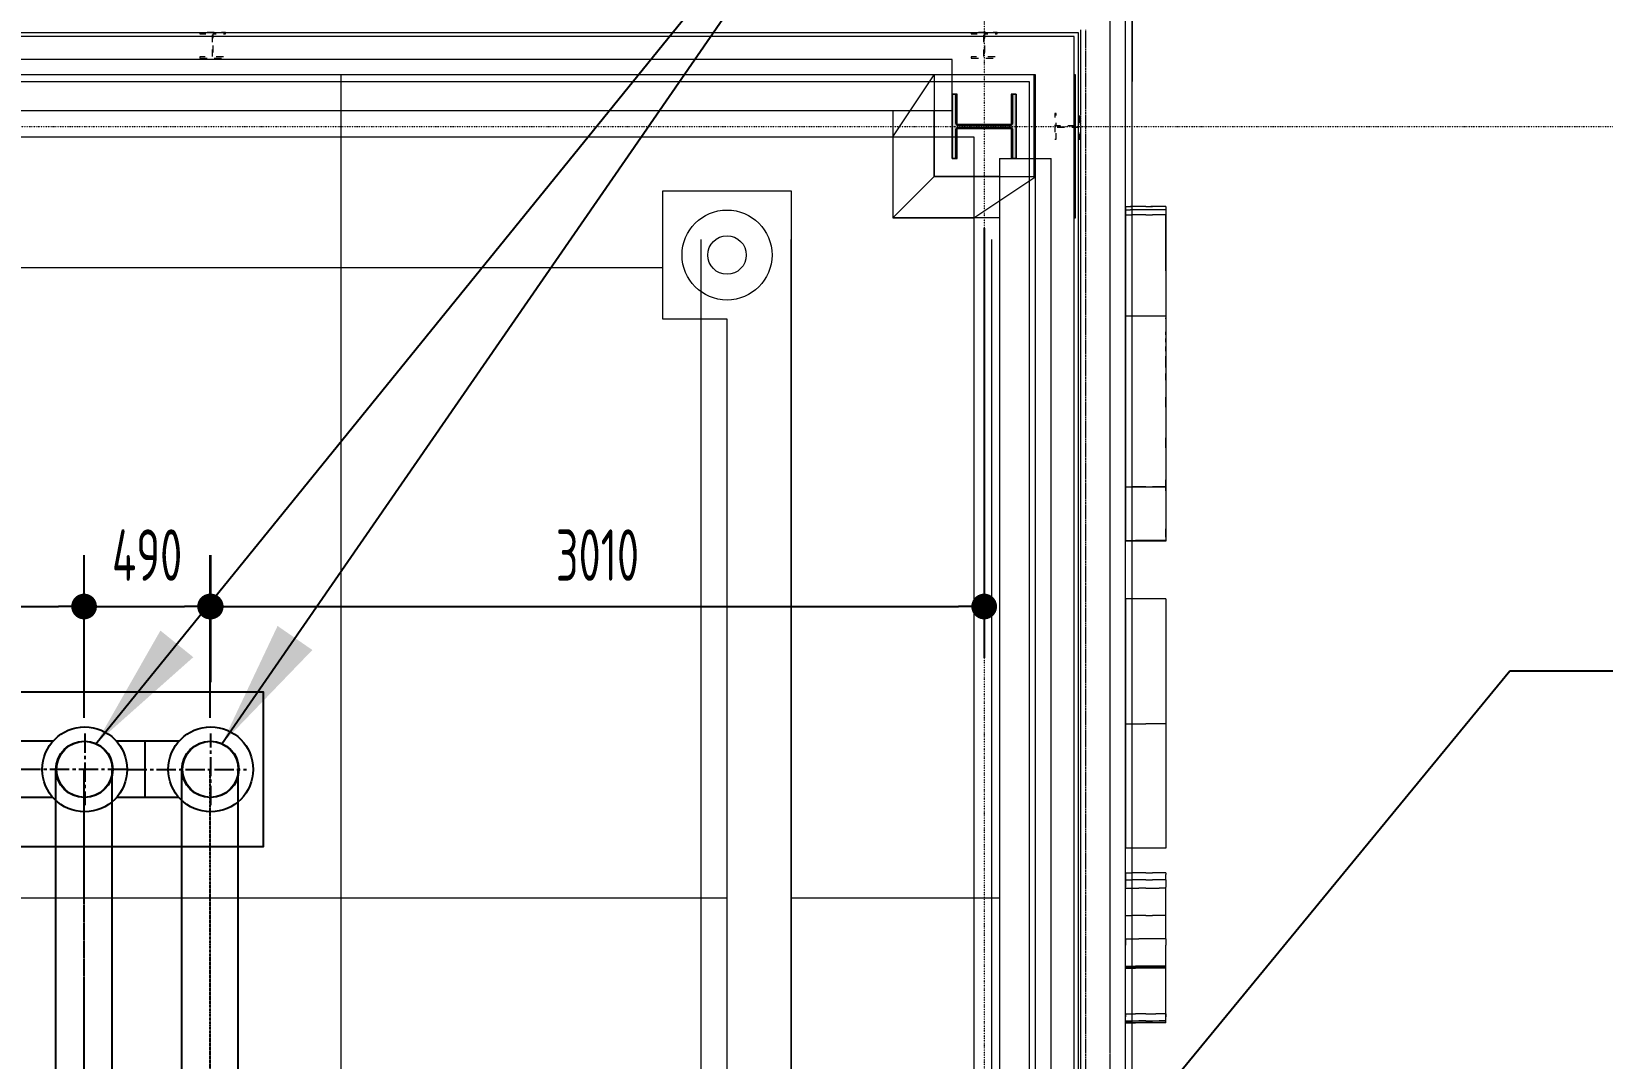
# Model space of a CAD drawing. Extents: x -32000 to 416743, y -254124 to 144214.
# Drawn here: x 257895 to 264005, y 86375 to 90369 of the extents above; entities that cross this region are included whole.
import ezdxf
from ezdxf.enums import TextEntityAlignment as Align

# ---------------------------------------------------------------- set-up
doc = ezdxf.new("R2010")
doc.units = 0
doc.header["$LTSCALE"] = 10
for name, pattern in [('H12PL4$0$JJP_三點線', [0.9, 0.3, -0.15, 0, -0.15, 0, -0.15, 0, -0.15]), ('H12PL4$0$TAI_虛線', [5.644, 2.822, -2.822]), ('XFM1P40$0$CENTER', [2, 1.25, -0.25, 0.25, -0.25]), ('XFM1P40$0$CENTER2', [1.125, 0.75, -0.125, 0.125, -0.125]), ('XFM1Q40$0$CENTER2', [1.125, 0.75, -0.125, 0.125, -0.125]), ('XFM7P40ICA$0$H12PL4$0$CENTERK1', [0.0983, 0.0833, -0.005, 0.005, -0.005]), ('XFM7P40ICA$0$H12PL4$0$JJP_三點線', [0.9, 0.3, -0.15, 0, -0.15, 0, -0.15, 0, -0.15]), ('XFM7P40ICA$0$H12PL4$0$JJP_虛線(退縮線、投影線、地下室範圍、非屬本工程、圖面分區)', [0.45, 0.3, -0.15]), ('XFM7P40ICA$0$H12PL4$0$TAI_虛線', [5.644, 2.822, -2.822])]:
    doc.linetypes.add(name, pattern=pattern)
for name, color, linetype in [('H12PL4$0$A-WALL-EX', 252, 'Continuous'), ('H12PL4$0$S-COL', 252, 'Continuous'), ('H12PL4$0$S-GRID', 252, 'Continuous'), ('H12PL4$0$S-SLAB-SHOW', 252, 'Continuous'), ('XFM1P40$0$$0$M-PIPE-TEXT-ARROR', 250, 'Continuous'), ('XFM1P40$0$E-CBL-DIM', 250, 'Continuous'), ('XFM1P40$0$M-PIPE-CHWR20', 110, 'Continuous'), ('XFM1P40$0$M-PIPE-CHWR20_CL', 111, 'XFM1P40$0$CENTER'), ('XFM1P40$0$M-PIPE-CHWS12', 130, 'Continuous'), ('XFM1P40$0$M-PIPE-CHWS12_CL', 132, 'XFM1P40$0$CENTER2'), ('XFM1Q40$0$AUDIT_D_141125194105-41', 130, 'Continuous'), ('XFM1Q40$0$M-FOUN-LINE', 2, 'Continuous'), ('XFM1Q40$0$M-PIPE-CHWR20', 110, 'Continuous'), ('XFM1Q40$0$M-PIPE-CHWR20_CL', 111, 'XFM1Q40$0$CENTER2'), ('XFM1Q40$0$M-PIPE-CHWS12', 130, 'Continuous'), ('XFM1Q40$0$M-PIPE-CHWS12_CL', 132, 'XFM1Q40$0$CENTER2'), ('XFM1Q40$0$M-PIPE-VAVE', 2, 'Continuous'), ('XFM7P40ICA$0$H12PL4$0$A-WALL-EX', 252, 'Continuous'), ('XFM7P40ICA$0$H12PL4$0$Hattch', 252, 'Continuous'), ('XFM7P40ICA$0$H12PL4$0$L40_19_DRAN', 252, 'Continuous'), ('XFM7P40ICA$0$H12PL4$0$L40_19_MEJI', 252, 'Continuous'), ('XFM7P40ICA$0$H12PL4$0$L40_19_STEEL2', 252, 'Continuous'), ('XFM7P40ICA$0$H12PL4$0$L40_19_SUGATA2', 252, 'Continuous'), ('XFM7P40ICA$0$H12PL4$0$L40_19_SUGATA3', 252, 'Continuous'), ('XFM7P40ICA$0$H12PL4$0$S-COL', 252, 'Continuous'), ('XFM7P40ICA$0$H12PL4$0$S-GRID', 252, 'Continuous')]:
    doc.layers.add(name, color=color, linetype=linetype)
doc.styles.add('XFM1P40$0$$0$aa-txt', font='isocp.shx', dxfattribs={"bigfont": 'chineset.shx'})
doc.styles.add('XFM1P40$0$dim-txt', font='isocp.shx', dxfattribs={"width": 0.7, "bigfont": 'chineset.shx'})
doc.styles.add('XFM1Q40$0$aa-txt', font='isocp.shx', dxfattribs={"bigfont": 'chineset.shx'})
doc.dimstyles.new('XFM1P40$0$$0$adim-200', dxfattribs={"dimscale": 200, "dimtxt": 0.3, "dimasz": 2.5, "dimexe": 0.1, "dimexo": 0.5, "dimgap": 0.15, "dimtad": 0, "dimdec": 4, "dimzin": 3, "dimdsep": 46, "dimtxsty": 'XFM1P40$0$$0$aa-txt', "dimcen": 2.5, "dimclrd": 256, "dimclre": 256, "dimclrt": 256, "dimadec": 0, "dimazin": 0, "dimtfac": 1, "dimtdec": 4, "dimtmove": 0, "dimatfit": 3, "dimfxl": 1, "dimtolj": 1, "dimtzin": 0, "dimarcsym": 0})
doc.dimstyles.new('XFM1P40$0$2000-dim', dxfattribs={"dimscale": 2000, "dimtxt": 0.1, "dimasz": 0.05, "dimexe": 0.1, "dimexo": 0.1, "dimgap": 0.05, "dimtad": 1, "dimdec": 0, "dimrnd": 5, "dimtxsty": 'XFM1P40$0$dim-txt', "dimblk": 'XFM1P40$0$_Dot', "dimcen": 2, "dimclrd": 256, "dimclre": 256, "dimclrt": 256, "dimadec": 0, "dimazin": 0, "dimtfac": 1, "dimtdec": 0, "dimtix": 1, "dimtmove": 2, "dimatfit": 3, "dimldrblk": 'XFM1P40$0$_Oblique', "dimfxl": 1, "dimtvp": 1, "dimarcsym": 0})

# ---------------------------------------------------------------- blocks, each defined once
blk = doc.blocks.new('H12PL4')
at = {"layer": 'H12PL4$0$A-WALL-EX', "lineweight": 0}
for p, q in [((261560, 90200), (249675, 90200)), ((261800, 90200), (261560, 90200)), ((261800, 89960), (261800, 90200)), ((261800, 30500), (261800, 89960)), ((262150, 89688.7), (262169.5, 89688.7)), ((262150, 89688.7), (262150, 89688.6)), ((262150, 89688.6), (262150, 89688.4)), ((262150, 89688.4), (262150, 89688.3)), ((262150, 89688.3), (262150, 89688.1)), ((262150, 89688.1), (262176, 89688.1)), ((262150, 89688.1), (262150, 89680.1)), ((262189, 89688.7), (262169.5, 89688.7)), ((262202, 89688.1), (262176, 89688.1)), ((262208.5, 89688.7), (262189, 89688.7)), ((262228, 89688.1), (262202, 89688.1)), ((262228, 89688.7), (262208.5, 89688.7)), ((262228, 89688.7), (262247.5, 89688.7)), ((262228, 89688.1), (262254, 89688.1)), ((262267, 89688.7), (262247.5, 89688.7)), ((262280, 89688.1), (262254, 89688.1)), ((262286.5, 89688.7), (262267, 89688.7)), ((262306, 89688.1), (262280, 89688.1)), ((262306, 89688.7), (262286.5, 89688.7)), ((262306, 89688.7), (262306, 89688.6)), ((262306, 89688.6), (262306, 89688.4)), ((262306, 89688.4), (262306, 89688.3)), ((262306, 89688.3), (262306, 89688.1)), ((262306, 89688.1), (262306, 89680.1)), ((262150, 89680.1), (262150, 89671.9)), ((262150, 89676.3), (262169.5, 89676.3)), ((262150, 89671.9), (262150, 89663.9)), ((262150, 89663.9), (262150, 89656.2)), ((262150, 89656.2), (262176, 89656.2)), ((262150, 89656.2), (262150, 89601.8)), ((262189, 89676.3), (262169.5, 89676.3)), ((262202, 89656.2), (262176, 89656.2)), ((262208.5, 89676.3), (262189, 89676.3)), ((262228, 89656.2), (262202, 89656.2)), ((262228, 89676.3), (262208.5, 89676.3)), ((262247.5, 89676.3), (262228, 89676.3)), ((262228, 89656.2), (262254, 89656.2)), ((262267, 89676.3), (262247.5, 89676.3)), ((262280, 89656.2), (262254, 89656.2)), ((262286.5, 89676.3), (262267, 89676.3)), ((262306, 89656.2), (262280, 89656.2)), ((262306, 89676.3), (262286.5, 89676.3)), ((262306, 89680.1), (262306, 89671.9)), ((262306, 89671.9), (262306, 89663.9)), ((262306, 89663.9), (262306, 89656.2)), ((262306, 89438.5), (262306, 89656.2)), ((262306, 89656.2), (262306, 89601.8)), ((262150, 89601.8), (262150, 89547.4)), ((262306, 89601.8), (262306, 89547.4)), ((262150, 89547.4), (262150, 89492.9)), ((262306, 89547.4), (262306, 89492.9)), ((262150, 89492.9), (262150, 89438.5)), ((262306, 89492.9), (262306, 89438.5)), ((262150, 89438.5), (262150, 89384)), ((262150, 89384), (262150, 89329.6)), ((262306, 89438.5), (262306, 89384)), ((262306, 89384), (262306, 89329.6)), ((262150, 89329.6), (262150, 89286.7)), ((262306, 89329.6), (262306, 89286.7)), ((262150, 89286.7), (262150, 89266.1)), ((262150, 89266.1), (262150, 89262.8)), ((262306, 89262.8), (262150, 89262.8)), ((262150, 89262.8), (262150, 89262.2)), ((262306, 89262.6), (262150, 89262.6)), ((262150, 89262.2), (262150, 89260.2)), ((262150, 89260.2), (262150, 89256.8)), ((262306, 89286.7), (262306, 89266.1)), ((262306, 89266.1), (262306, 89262.8)), ((262306, 89262.8), (262306, 89262.2)), ((262306, 89262.2), (262306, 89260.2)), ((262306, 89260.2), (262306, 89256.8)), ((262150, 89256.8), (262150, 89251)), ((262150, 89251), (262150, 89241.3)), ((262150, 89241.3), (262150, 89226.3)), ((262150, 89226.3), (262150, 89205.7)), ((262150, 89205.7), (262150, 89179)), ((262306, 89256.8), (262306, 89251)), ((262306, 89251.6), (262306, 89256.2)), ((262306, 89251), (262306, 89241.3)), ((262306, 89241.3), (262306, 89226.3)), ((262306, 89226.3), (262306, 89205.7)), ((262306, 89205.7), (262306, 89179)), ((262306, 89189.4), (262306, 89201.9)), ((262150, 89179), (262150, 89146.2)), ((262150, 89146.2), (262150, 89107)), ((262306, 89179), (262306, 89146.2)), ((262306, 89160.5), (262306, 89175.6)), ((262306, 89146.2), (262306, 89107)), ((262306, 89125.9), (262306, 89143.9)), ((262150, 89107), (262150, 89061.1)), ((262306, 89107), (262306, 89061.1)), ((262306, 89085.4), (262306, 89106.4)), ((262306, 89062.9), (262306, 89085.4)), ((262150, 89061.1), (262150, 89011.4)), ((262306, 89061.1), (262306, 89011.4)), ((262306, 89013.2), (262306, 89038.8)), ((262150, 89011.4), (262150, 88953.7)), ((262306, 89011.4), (262306, 88953.7)), ((262150, 88953.7), (262150, 88900.2)), ((262150, 88900.2), (262150, 88846.3)), ((262306, 88953.7), (262306, 88900.2)), ((262306, 88907.7), (262306, 88946.9)), ((262306, 88900.2), (262306, 88846.3)), ((262150, 88846.3), (262150, 88792.3)), ((262306, 88846.3), (262306, 88792.3)), ((262150, 88792.3), (262150, 88738.3)), ((262306, 88792.3), (262306, 88738.3)), ((262306, 88750.3), (262306, 88789.7)), ((262150, 88738.3), (262150, 88684.4)), ((262306, 88738.3), (262306, 88684.4)), ((262150, 88684.4), (262150, 88631.4)), ((262306, 88684.4), (262306, 88631.4)), ((262150, 88631.4), (262150, 88581.9)), ((262150, 88599), (262176, 88599)), ((262150, 88598.8), (262176, 88598.8)), ((262306, 88597.6), (262150, 88597.6)), ((262176, 88599), (262202, 88599)), ((262202, 88598.8), (262176, 88598.8)), ((262228, 88599), (262202, 88599)), ((262228, 88598.8), (262202, 88598.8)), ((262228, 88599), (262254, 88599)), ((262228, 88598.8), (262254, 88598.8)), ((262254, 88599), (262280, 88599)), ((262280, 88598.8), (262254, 88598.8)), ((262306, 88599), (262280, 88599)), ((262306, 88598.8), (262280, 88598.8)), ((262306, 88631.4), (262306, 88581.9)), ((262306, 88583.5), (262306, 88625.4)), ((262150, 88581.9), (262150, 88537.6)), ((262150, 88537.6), (262150, 88498.8)), ((262306, 88581.9), (262306, 88537.6)), ((262306, 88537.6), (262306, 88498.8)), ((262150, 88498.8), (262150, 88465.9)), ((262150, 88465.9), (262150, 88438.7)), ((262306, 88498.8), (262306, 88465.9)), ((262306, 88465.9), (262306, 88438.7)), ((262150, 88438.7), (262150, 88417.8)), ((262150, 88417.8), (262150, 88402.7)), ((262306, 88438.7), (262306, 88417.8)), ((262306, 88417.8), (262306, 88435.4)), ((262306, 88403.3), (262306, 88417.8)), ((262306, 88417.8), (262306, 88402.7)), ((262150, 88402.7), (262150, 88393.1)), ((262150, 88393.1), (262150, 88387.9)), ((262150, 88389.9), (262189, 88389.9)), ((262150, 88387.9), (262150, 88386.7)), ((262306, 88386.7), (262150, 88386.7)), ((262228, 88389.9), (262189, 88389.9)), ((262267, 88389.9), (262228, 88389.9)), ((262306, 88389.9), (262267, 88389.9)), ((262306, 88402.7), (262306, 88393.1)), ((262306, 88393.1), (262306, 88387.9)), ((262306, 88387.9), (262306, 88386.7)), ((262306, 88386.7), (262306, 88386.7)), ((262306, 88163.4), (262150, 88163.4)), ((262150, 88163.4), (262150, 88162.5)), ((262150, 88162.5), (262150, 88159.7)), ((262150, 88159.7), (262150, 88155.1)), ((262306, 88163.4), (262306, 88162.5)), ((262306, 88162.5), (262306, 88159.7)), ((262306, 88159.7), (262306, 88155.1)), ((262150, 88155.1), (262150, 88148.6)), ((262150, 88148.6), (262150, 88140.4)), ((262150, 88140.4), (262150, 88130.3)), ((262150, 88130.3), (262150, 88118.3)), ((262150, 88118.3), (262150, 88104.8)), ((262150, 88104.8), (262150, 88089.1)), ((262306, 88155.1), (262306, 88148.6)), ((262306, 88148.6), (262306, 88140.4)), ((262306, 88140.4), (262306, 88130.3)), ((262306, 88130.3), (262306, 88118.3)), ((262306, 88118.3), (262306, 88104.8)), ((262306, 88104.8), (262306, 88089.1)), ((262150, 88089.1), (262150, 88071.1)), ((262150, 88071.1), (262150, 88051)), ((262150, 88051), (262150, 88028.6)), ((262306, 88089.1), (262306, 88071.1)), ((262306, 88071.1), (262306, 88051)), ((262306, 88051), (262306, 88028.6)), ((262150, 88028.6), (262150, 88004.1)), ((262150, 88004.1), (262150, 87977.5)), ((262150, 87977.5), (262150, 87949)), ((262306, 88028.6), (262306, 88004.1)), ((262306, 88004.1), (262306, 87977.5)), ((262306, 87977.5), (262306, 87949)), ((262150, 87949), (262150, 87918.6)), ((262150, 87918.6), (262150, 87886.2)), ((262306, 87949), (262306, 87918.6)), ((262306, 87918.6), (262306, 87886.2)), ((262150, 87886.2), (262150, 87852.1)), ((262306, 87886.2), (262306, 87852.1)), ((262150, 87852.1), (262150, 87815.6)), ((262150, 87815.6), (262150, 87782.7)), ((262306, 87852.1), (262306, 87815.6)), ((262306, 87815.6), (262306, 87782.7)), ((262150, 87782.7), (262150, 87748.2)), ((262150, 87748.2), (262150, 87713.4)), ((262306, 87782.7), (262306, 87748.2)), ((262306, 87748.2), (262306, 87713.4)), ((262150, 87713.4), (262150, 87678.5)), ((262150, 87678.5), (262150, 87643.4)), ((262150, 87676.8), (262228, 87676.8)), ((262306, 87676.8), (262228, 87676.8)), ((262306, 87713.4), (262306, 87678.5)), ((262306, 87678.5), (262306, 87643.4)), ((262150, 87643.4), (262150, 87608.2)), ((262306, 87643.4), (262306, 87608.2)), ((262150, 87608.2), (262150, 87573.1)), ((262150, 87573.1), (262150, 87538)), ((262306, 87608.2), (262306, 87573.1)), ((262306, 87573.1), (262306, 87538)), ((262150, 87538), (262150, 87504.3)), ((262150, 87504.3), (262150, 87472.1)), ((262306, 87538), (262306, 87504.3)), ((262306, 87504.3), (262306, 87472.1)), ((262150, 87472.1), (262150, 87440.9)), ((262150, 87440.9), (262150, 87411.2)), ((262306, 87472.1), (262306, 87440.9)), ((262306, 87440.9), (262306, 87411.2)), ((262150, 87411.2), (262150, 87383.1)), ((262150, 87383.1), (262150, 87356.7)), ((262306, 87411.2), (262306, 87383.1)), ((262306, 87383.1), (262306, 87356.7)), ((262150, 87356.7), (262150, 87332.1)), ((262150, 87332.1), (262150, 87309.2)), ((262150, 87309.2), (262150, 87288.1)), ((262306, 87356.7), (262306, 87332.1)), ((262306, 87332.1), (262306, 87309.2)), ((262306, 87309.2), (262306, 87288.1)), ((262150, 87288.1), (262150, 87268.9)), ((262150, 87268.9), (262150, 87252.5)), ((262150, 87252.5), (262150, 87238.2)), ((262306, 87288.1), (262306, 87268.9)), ((262306, 87268.9), (262306, 87252.5)), ((262306, 87252.5), (262306, 87238.2)), ((262150, 87238.2), (262150, 87224)), ((262150, 87224), (262150, 87214)), ((262150, 87214), (262150, 87206.1)), ((262150, 87206.1), (262150, 87200.2)), ((262150, 87200.2), (262150, 87196.2)), ((262150, 87196.2), (262150, 87193.9)), ((262150, 87193.9), (262150, 87193.4)), ((262306, 87193.4), (262150, 87193.4)), ((262306, 87238.2), (262306, 87224)), ((262306, 87224), (262306, 87214)), ((262306, 87214), (262306, 87206.1)), ((262306, 87206.1), (262306, 87200.2)), ((262306, 87200.2), (262306, 87196.2)), ((262306, 87196.2), (262306, 87193.9)), ((262306, 87193.9), (262306, 87193.4)), ((262150, 87098), (262176, 87098)), ((262150, 87098), (262150, 87090.9)), ((262150, 87090.9), (262150, 87084.1)), ((262150, 87084.1), (262150, 87077)), ((262150, 87077), (262150, 87070.2)), ((262150, 87070.2), (262176, 87070.2)), ((262150, 87070.2), (262150, 87042.2)), ((262202, 87098), (262176, 87098)), ((262202, 87070.2), (262176, 87070.2)), ((262228, 87098), (262202, 87098)), ((262228, 87070.2), (262202, 87070.2)), ((262228, 87098), (262254, 87098)), ((262228, 87070.2), (262254, 87070.2)), ((262280, 87098), (262254, 87098)), ((262280, 87070.2), (262254, 87070.2)), ((262306, 87098), (262280, 87098)), ((262306, 87070.2), (262280, 87070.2)), ((262306, 87098), (262306, 87090.9)), ((262306, 87098), (262306, 87090.9)), ((262306, 87084.1), (262306, 87090.9)), ((262306, 87077), (262306, 87084.1)), ((262306, 87070.2), (262306, 87077)), ((262306, 87070.2), (262306, 87042.2)), ((262150, 87013.9), (262150, 87042.2)), ((262150, 87037.8), (262176, 87037.8)), ((262150, 86985.5), (262150, 87013.9)), ((262176, 87037.8), (262202, 87037.8)), ((262228, 87037.8), (262202, 87037.8)), ((262228, 87037.8), (262254, 87037.8)), ((262254, 87037.8), (262280, 87037.8)), ((262306, 87037.8), (262280, 87037.8)), ((262306, 87013.9), (262306, 87042.2)), ((262306, 86985.5), (262306, 87013.9)), ((262150, 86956.8), (262150, 86985.5)), ((262150, 86928), (262150, 86956.8)), ((262306, 86985.2), (262306, 86985.5)), ((262306, 86956.8), (262306, 86985.5)), ((262306, 86928), (262306, 86956.8)), ((262150, 86932.2), (262176, 86932.2)), ((262150, 86899.1), (262150, 86928)), ((262150, 86870.1), (262150, 86899.1)), ((262202, 86932.2), (262176, 86932.2)), ((262228, 86932.2), (262202, 86932.2)), ((262228, 86932.2), (262254, 86932.2)), ((262280, 86932.2), (262254, 86932.2)), ((262306, 86932.2), (262280, 86932.2)), ((262306, 86899.1), (262306, 86928)), ((262306, 86899), (262306, 86899.1)), ((262306, 86870.1), (262306, 86899.1)), ((262150, 86841), (262150, 86870.1)), ((262150, 86841), (262150, 86816.1)), ((262150, 86841), (262202, 86841)), ((262150, 86792.3), (262150, 86816.1)), ((262254, 86841), (262202, 86841)), ((262306, 86841), (262254, 86841)), ((262306, 86841), (262306, 86870.1)), ((262306, 86841), (262306, 86816.1)), ((262306, 86792.3), (262306, 86816.1)), ((262150, 86768.5), (262150, 86792.3)), ((262150, 86745.7), (262150, 86768.5)), ((262306, 86768.5), (262306, 86792.3)), ((262306, 86745.7), (262306, 86768.5)), ((262150, 86723.9), (262150, 86745.7)), ((262150, 86735), (262189, 86735)), ((262150, 86731.2), (262172.3, 86731.2)), ((262150, 86729.7), (262172.3, 86729.7)), ((262150, 86726.7), (262189, 86726.7)), ((262150, 86726.5), (262189, 86726.5)), ((262150, 86702.5), (262150, 86723.9)), ((262150, 86682.2), (262150, 86702.5)), ((262194.6, 86731.2), (262172.3, 86731.2)), ((262172.3, 86729.7), (262194.6, 86729.7)), ((262228, 86735), (262189, 86735)), ((262228, 86726.7), (262189, 86726.7)), ((262228, 86726.5), (262189, 86726.5)), ((262216.9, 86731.2), (262194.6, 86731.2)), ((262194.6, 86729.7), (262216.9, 86729.7)), ((262239.2, 86731.2), (262216.9, 86731.2)), ((262216.9, 86729.7), (262239.2, 86729.7)), ((262267, 86735), (262228, 86735)), ((262267, 86726.7), (262228, 86726.7)), ((262267, 86726.5), (262228, 86726.5)), ((262261.5, 86731.2), (262239.2, 86731.2)), ((262239.2, 86729.7), (262261.5, 86729.7)), ((262283.8, 86731.2), (262261.5, 86731.2)), ((262261.5, 86729.7), (262283.8, 86729.7)), ((262306, 86735), (262267, 86735)), ((262306, 86726.7), (262267, 86726.7)), ((262306, 86726.5), (262267, 86726.5)), ((262306, 86731.2), (262283.8, 86731.2)), ((262306, 86729.7), (262283.8, 86729.7)), ((262306, 86723.9), (262306, 86745.7)), ((262306, 86702.5), (262306, 86723.9)), ((262306, 86682.2), (262306, 86702.5)), ((262150, 86662.9), (262150, 86682.2)), ((262150, 86644.7), (262150, 86662.9)), ((262150, 86627.6), (262150, 86644.7)), ((262306, 86662.9), (262306, 86682.2)), ((262306, 86644.7), (262306, 86662.9)), ((262306, 86627.6), (262306, 86644.7)), ((262150, 86611.6), (262150, 86627.6)), ((262150, 86596.7), (262150, 86611.6)), ((262150, 86583), (262150, 86596.7)), ((262150, 86570.4), (262150, 86583)), ((262306, 86611.6), (262306, 86627.6)), ((262306, 86596.7), (262306, 86611.6)), ((262306, 86583), (262306, 86596.7)), ((262306, 86570.4), (262306, 86583)), ((262150, 86559.8), (262150, 86570.4)), ((262150, 86548.9), (262150, 86559.8)), ((262150, 86548.9), (262150, 86538.2)), ((262150, 86548.9), (262189, 86548.9)), ((262150, 86529.7), (262150, 86538.2)), ((262150, 86523.3), (262150, 86529.7)), ((262150, 86518.7), (262150, 86523.3)), ((262150, 86522.5), (262176, 86522.5)), ((262150, 86520.7), (262176, 86520.7)), ((262150, 86515.8), (262150, 86518.7)), ((262150, 86514.3), (262150, 86515.8)), ((262150, 86514), (262150, 86514.3)), ((262306, 86514.1), (262150, 86514.1)), ((262150, 86514), (262189, 86514)), ((262176, 86522.5), (262202, 86522.5)), ((262202, 86520.7), (262176, 86520.7)), ((262228, 86548.9), (262189, 86548.9)), ((262228, 86514), (262189, 86514)), ((262228, 86522.5), (262202, 86522.5)), ((262228, 86520.7), (262202, 86520.7)), ((262228, 86548.9), (262267, 86548.9)), ((262228, 86522.5), (262254, 86522.5)), ((262228, 86520.7), (262254, 86520.7)), ((262267, 86514), (262228, 86514)), ((262254, 86522.5), (262280, 86522.5)), ((262280, 86520.7), (262254, 86520.7)), ((262306, 86548.9), (262267, 86548.9)), ((262306, 86514), (262267, 86514)), ((262306, 86522.5), (262280, 86522.5)), ((262306, 86520.7), (262280, 86520.7)), ((262306, 86559.8), (262306, 86570.4)), ((262306, 86548.9), (262306, 86559.8)), ((262306, 86539.3), (262306, 86548.9)), ((262306, 86548.9), (262306, 86538.2)), ((262306, 86529.7), (262306, 86538.2)), ((262306, 86523.3), (262306, 86529.7)), ((262306, 86518.7), (262306, 86523.3)), ((262306, 86515.8), (262306, 86518.7)), ((262306, 86514.3), (262306, 86515.8)), ((262306, 86514), (262306, 86514.3))]:
    blk.add_line(p, q, dxfattribs=at)
at = {"layer": 'H12PL4$0$A-WALL-EX', "lineweight": 0, "flags": 128}
for points in [[(262150, 30500), (262150, 90550)], [(262150, 30500), (262150, 90550)], [(262175, 90575), (262175, 90175)], [(249285, 90365), (261965, 90365)], [(261965, 90365), (261965, 30500)], [(261800, 90350), (249285, 90350)], [(261950, 90350), (261800, 90350)], [(261950, 30500), (261950, 90350)], [(249475, 90175), (261775, 90175)], [(261775, 90175), (261775, 30500)], [(262175, 30500), (262175, 90175)], [(249675, 89960), (261560, 89960)], [(261560, 89960), (261560, 30500)]]:
    blk.add_lwpolyline(points, dxfattribs=at)
at = {"layer": 'H12PL4$0$S-COL', "linetype": 'H12PL4$0$TAI_虛線', "lineweight": 0, "flags": 128}
for points in [[(258550, 90265), (258650, 90265), (258650, 90270), (258602.5, 90270), (258602.5, 90360), (258650, 90360), (258650, 90365), (258550, 90365), (258550, 90360), (258597.5, 90360), (258597.5, 90270), (258550, 90270)], [(261550, 90265), (261650, 90265), (261650, 90270), (261602.5, 90270), (261602.5, 90360), (261650, 90360), (261650, 90365), (261550, 90365), (261550, 90360), (261597.5, 90360), (261597.5, 90270), (261550, 90270)], [(261975, 89950), (261975, 90050), (261970, 90050), (261970, 90002.5), (261880, 90002.5), (261880, 90050), (261875, 90050), (261875, 89950), (261880, 89950), (261880, 89997.5), (261970, 89997.5), (261970, 89950)]]:
    blk.add_lwpolyline(points, close=True, dxfattribs=at)
at = {"layer": 'H12PL4$0$S-COL', "lineweight": 0, "flags": 128}
for points in [[(261245, 89960), (261405, 90200)], [(261795, 90200), (261405, 90200)], [(261405, 90200), (261405, 89805)], [(261795, 90200), (261797, 90197)], [(261795, 89805), (261795, 90200)], [(261797, 89803), (261797, 90197)], [(261955, 90200), (261950, 90200)], [(261950, 89645), (261950, 89650), (261950, 90200)], [(261955, 89645), (261955, 90200)], [(261245, 89960), (261245, 89645)], [(261245, 89645), (261405, 89805)], [(261405, 89805), (261795, 89805)], [(261560, 89645), (261797, 89803)], [(261797, 89803), (261795, 89805)], [(261245, 89645), (261560, 89645)], [(261955, 89645), (261950, 89650)], [(261950, 89645), (261955, 89645)]]:
    blk.add_lwpolyline(points, dxfattribs=at)
blk.add_lwpolyline([(261725, 89875), (261725, 90125), (261705, 90125), (261705, 90007.5), (261495, 90007.5), (261495, 90125), (261475, 90125), (261475, 89875), (261495, 89875), (261495, 89992.5), (261705, 89992.5), (261705, 89875)], close=True, dxfattribs=at)
at = {"layer": 'H12PL4$0$S-GRID', "linetype": 'H12PL4$0$JJP_三點線', "lineweight": 0}
for p, q in [((261600, 128250), (261600, -28000)), ((-29000, 90000), (289600, 90000))]:
    blk.add_line(p, q, dxfattribs=at)
at = {"layer": 'H12PL4$0$S-SLAB-SHOW', "lineweight": 0}
for p, q in [((260500, 30500), (260500, 89560)), ((260850, 30500), (260850, 89560)), ((261630, 30500), (261630, 89560))]:
    blk.add_line(p, q, dxfattribs=at)
at = {"layer": 'H12PL4$0$S-SLAB-SHOW', "lineweight": 0, "flags": 128}
blk.add_lwpolyline([(261800, 30500), (261800, 89560)], dxfattribs=at)
blk = doc.blocks.new('XFM1P40$0$_Dot')
at = {"color": 0, "linetype": 'ByBlock', "lineweight": -2}
blk.add_line((-0.5, 0), (-1, 0), dxfattribs=at)
at = {"color": 0, "linetype": 'ByBlock', "const_width": 0.5}
blk.add_lwpolyline([(-0.25, 0, 1), (0.25, 0, 1)], format="xyb", close=True, dxfattribs=at)
blk = doc.blocks.new('*D259')
at = {"layer": 'DEFPOINTS', "color": 0, "transparency": 16777216}
for p in [(258100, 88133.2), (257347.4, 87500), (258100, 87500, 0)]:
    blk.add_point(p, dxfattribs=at)
at = {"layer": 'XFM1P40$0$E-CBL-DIM', "lineweight": -2}
for p, q in [((257347.4, 87700), (257347.4, 88333.2)), ((258100, 87700), (258100, 88333.2)), ((257447.4, 88133.2), (258000, 88133.2))]:
    blk.add_line(p, q, dxfattribs=at)
at = {"layer": 'XFM1P40$0$E-CBL-DIM', "lineweight": -2, "xscale": 100, "yscale": 100, "zscale": 100, "rotation": 180}
blk.add_blockref('XFM1P40$0$_Dot', (257347.4, 88133.2), dxfattribs=at)
at = {"layer": 'XFM1P40$0$E-CBL-DIM', "lineweight": -2, "xscale": 100, "yscale": 100, "zscale": 100}
blk.add_blockref('XFM1P40$0$_Dot', (258100, 88133.2), dxfattribs=at)
at = {"layer": 'XFM1P40$0$E-CBL-DIM', "insert": (257723.7, 88333.2), "char_height": 200, "attachment_point": 5, "style": 'XFM1P40$0$dim-txt'}
blk.add_mtext('755', dxfattribs=at)
blk = doc.blocks.new('XFM1P40$0$_Oblique')
at = {"color": 0, "linetype": 'ByBlock', "lineweight": -2}
blk.add_line((-0.5, -0.5), (0.5, 0.5), dxfattribs=at)
blk = doc.blocks.new('*D260')
at = {"layer": 'DEFPOINTS', "color": 0, "transparency": 16777216}
for p in [(258590, 88133.2), (258100, 87500, 0), (258590, 87500, 0)]:
    blk.add_point(p, dxfattribs=at)
at = {"layer": 'XFM1P40$0$E-CBL-DIM', "lineweight": -2}
for p, q in [((258100, 87700), (258100, 88333.2)), ((258590, 87700), (258590, 88333.2)), ((258200, 88133.2), (258490, 88133.2))]:
    blk.add_line(p, q, dxfattribs=at)
at = {"layer": 'XFM1P40$0$E-CBL-DIM', "lineweight": -2, "xscale": 100, "yscale": 100, "zscale": 100, "rotation": 180}
blk.add_blockref('XFM1P40$0$_Dot', (258100, 88133.2), dxfattribs=at)
at = {"layer": 'XFM1P40$0$E-CBL-DIM', "lineweight": -2, "xscale": 100, "yscale": 100, "zscale": 100}
blk.add_blockref('XFM1P40$0$_Dot', (258590, 88133.2), dxfattribs=at)
at = {"layer": 'XFM1P40$0$E-CBL-DIM', "insert": (258345, 88333.2), "char_height": 200, "attachment_point": 5, "style": 'XFM1P40$0$dim-txt'}
blk.add_mtext('490', dxfattribs=at)
blk = doc.blocks.new('*D261')
at = {"layer": 'DEFPOINTS', "color": 0, "transparency": 16777216}
for p in [(261600, 89805), (261600, 88133.2), (258592.4, 87639.6)]:
    blk.add_point(p, dxfattribs=at)
at = {"layer": 'XFM1P40$0$E-CBL-DIM', "lineweight": -2}
for p, q in [((261600, 89605), (261600, 87933.2)), ((258592.4, 87839.6), (258592.4, 88333.2)), ((258692.4, 88133.2), (261500, 88133.2))]:
    blk.add_line(p, q, dxfattribs=at)
at = {"layer": 'XFM1P40$0$E-CBL-DIM', "lineweight": -2, "xscale": 100, "yscale": 100, "zscale": 100, "rotation": 180}
blk.add_blockref('XFM1P40$0$_Dot', (258592.4, 88133.2), dxfattribs=at)
at = {"layer": 'XFM1P40$0$E-CBL-DIM', "lineweight": -2, "xscale": 100, "yscale": 100, "zscale": 100}
blk.add_blockref('XFM1P40$0$_Dot', (261600, 88133.2), dxfattribs=at)
at = {"layer": 'XFM1P40$0$E-CBL-DIM', "insert": (260096.2, 88333.2), "char_height": 200, "attachment_point": 5, "style": 'XFM1P40$0$dim-txt'}
blk.add_mtext('3010', dxfattribs=at)
blk = doc.blocks.new('XFM1Q40$0$R8-6')
for p, q in [((-8.41, 0), (8.41, 0)), ((-8.41, 0), (-8.41, -1.7)), ((-8.84, -4.59), (-10.53, -10.18)), ((8.41, 0), (8.41, -1.7)), ((8.84, -4.59), (10.53, -10.18)), ((-10.95, -15.24), (-10.95, -13.07)), ((10.95, -15.24), (-10.95, -15.24)), ((10.95, -15.24), (10.95, -13.07))]:
    blk.add_line(p, q)
for centre, start, end in [((-18.41, -1.7), 343.20163, 0), ((18.41, -1.7), 180, 196.79837), ((-0.95, -13.07), 163.20163, 180), ((0.95, -13.07), 0, 16.79837)]:
    blk.add_arc(centre, 10, start, end)
blk = doc.blocks.new('XFM1Q40$0$V.S 200A 12~20')
at = {"layer": 'XFM1Q40$0$M-FOUN-LINE'}
blk.add_lwpolyline([(0, 290), (0, 0), (60, 0), (60, 290)], close=True, dxfattribs=at)
at = {"layer": 'XFM1Q40$0$M-PIPE-CHWR20'}
for p, q in [((19.05, 208.16), (19.05, 190.02)), ((40.95, 208.16), (40.95, 190.02)), ((19.05, 190.02), (40.95, 190.02)), ((19.05, 81.84), (19.05, 99.98)), ((19.05, 99.98), (40.95, 99.98)), ((40.95, 81.84), (40.95, 99.98))]:
    blk.add_line(p, q, dxfattribs=at)
for points in [[(40.95, 184.02), (19.05, 184.02), (19.05, 190.02), (40.95, 190.02)], [(40.95, 105.98), (19.05, 105.98), (19.05, 99.98), (40.95, 99.98)]]:
    blk.add_lwpolyline(points, close=True, dxfattribs=at)
for centre in [(30, 220.5), (30, 69.5)]:
    blk.add_circle(centre, 10.96, dxfattribs=at)
at = {"layer": 'XFM1Q40$0$M-PIPE-CHWR20_CL'}
for p, q in [((30, 237), (30, 186.71)), ((43.95, 220.5), (16.04, 220.5)), ((30, 186.88), (30, 103.36)), ((30, 162.5), (30, 127.5)), ((30, 53), (30, 103.55)), ((43.95, 69.5), (16.04, 69.5))]:
    blk.add_line(p, q, dxfattribs=at)
at = {"layer": 'XFM1Q40$0$M-PIPE-CHWS12'}
for p, q in [((19.05, 269.5), (19.05, 233.03)), ((40.95, 269.5), (40.95, 233.03)), ((19.05, 244.02), (40.95, 244.02)), ((19.05, 32.84), (19.05, 56.97)), ((40.95, 32.84), (40.95, 56.97)), ((19.05, 45.98), (40.95, 45.98))]:
    blk.add_line(p, q, dxfattribs=at)
for centre in [(30, 269.5), (30, 20.5)]:
    blk.add_circle(centre, 10.95, dxfattribs=at)
at = {"layer": 'XFM1Q40$0$M-PIPE-CHWS12_CL'}
for p, q in [((30, 283.46), (30, 237.19)), ((43.95, 269.5), (16.04, 269.5)), ((30, 52.81), (30, 6.54)), ((16.04, 20.5), (43.95, 20.5))]:
    blk.add_line(p, q, dxfattribs=at)
at = {"layer": 'XFM1Q40$0$M-PIPE-VAVE'}
for p, q in [((16, 167.55), (16, 165.45)), ((44, 167.55), (16, 167.55)), ((16, 165.45), (44, 165.45)), ((43.97, 167.55), (16.03, 167.55)), ((21.59, 165.45), (21.59, 160.34)), ((38.41, 160.34), (38.41, 165.45)), ((44, 165.45), (44, 167.55)), ((21.59, 129.66), (21.59, 124.55)), ((38.41, 124.55), (38.41, 129.66)), ((16, 124.55), (44, 124.55)), ((16, 122.45), (16, 124.55)), ((43.97, 122.45), (16.03, 122.45)), ((44, 124.55), (44, 122.45))]:
    blk.add_line(p, q, dxfattribs=at)
for points in [[(43.97, 167.55), (16.03, 167.55), (16.03, 170.09), (43.97, 170.09)], [(43.97, 122.45), (16.03, 122.45), (16.03, 119.91), (43.97, 119.91)]]:
    blk.add_lwpolyline(points, close=True, dxfattribs=at)
for centre, radius in [((30, 220.5), 16.5), ((30, 145), 17.5), ((30, 145), 15.6), ((30, 69.5), 16.5), ((30, 20.5), 16.5)]:
    blk.add_circle(centre, radius, dxfattribs=at)
at = {"layer": 'XFM1Q40$0$M-PIPE-CHWR20', "xscale": -1, "rotation": 180}
blk.add_blockref('XFM1Q40$0$R8-6', (30, 168.78), dxfattribs=at)
at = {"layer": 'XFM1Q40$0$M-PIPE-CHWR20'}
blk.add_blockref('XFM1Q40$0$R8-6', (30, 121.22), dxfattribs=at)
at = {"layer": 'XFM1Q40$0$M-FOUN-LINE', "style": 'XFM1Q40$0$aa-txt', "width": 0.8}
blk.add_text('200A', height=7.5, rotation=270, dxfattribs=at).set_placement((8.75, 274.14, 0), align=Align.MIDDLE_CENTER)
blk = doc.blocks.new('XFM1Q40$0$A$C400517eb')
at = {"layer": 'XFM1Q40$0$AUDIT_D_141125194105-41', "linetype": 'Continuous', "xscale": 10, "yscale": 10, "zscale": 10, "rotation": 90}
blk.add_blockref('XFM1Q40$0$V.S 200A 12~20', (288197.4, 87200), dxfattribs=at)
blk = doc.blocks.new('XFM1Q40')
blk.add_blockref('XFM1Q40$0$A$C400517eb', (-29400, 0))
blk = doc.blocks.new('XFM7P40ICA$0$H12PL4')
at = {"layer": 'XFM7P40ICA$0$H12PL4$0$Hattch', "linetype": 'Continuous', "lineweight": 0}
blk.add_hatch(color=256, dxfattribs=at).paths.add_polyline_path([(261725, 89875), (261725, 90125), (261705, 90125), (261705, 90007.5), (261495, 90007.5), (261495, 90125), (261475, 90125), (261475, 89875), (261495, 89875), (261495, 89992.5), (261705, 89992.5), (261705, 89875)])
at = {"layer": 'XFM7P40ICA$0$H12PL4$0$A-WALL-EX', "linetype": 'XFM7P40ICA$0$H12PL4$0$JJP_虛線(退縮線、投影線、地下室範圍、非屬本工程、圖面分區)', "lineweight": 0}
blk.add_line((261995, 30500), (261995, 90375), dxfattribs=at)
at = {"layer": 'XFM7P40ICA$0$H12PL4$0$A-WALL-EX', "lineweight": 0}
for p, q in [((261560, 90200), (249675, 90200)), ((261800, 90200), (261560, 90200)), ((261800, 89960), (261800, 90200)), ((261800, 30500), (261800, 89960)), ((260500, 30500), (260500, 89560)), ((260850, 30500), (260850, 89560)), ((261630, 30500), (261630, 89560))]:
    blk.add_line(p, q, dxfattribs=at)
at = {"layer": 'XFM7P40ICA$0$H12PL4$0$A-WALL-EX', "lineweight": 0, "flags": 128}
for points in [[(262150, 30500), (262150, 90550)], [(262175, 90575), (262175, 90175)], [(249285, 90365), (261965, 90365)], [(261965, 90365), (261965, 30500)], [(261800, 90350), (249285, 90350)], [(261950, 90350), (261800, 90350)], [(261950, 30500), (261950, 90350)], [(249475, 90175), (261775, 90175)], [(261775, 90175), (261775, 30500)], [(262175, 30500), (262175, 90175)], [(249675, 89960), (261560, 89960)], [(261560, 89960), (261560, 30500)], [(261800, 30500), (261800, 89560)]]:
    blk.add_lwpolyline(points, dxfattribs=at)
at = {"layer": 'XFM7P40ICA$0$H12PL4$0$A-WALL-EX', "linetype": 'XFM7P40ICA$0$H12PL4$0$JJP_虛線(退縮線、投影線、地下室範圍、非屬本工程、圖面分區)', "lineweight": 0, "flags": 128}
for points in [[(262090, 30500), (262090, 90490)], [(261975, 90375), (261975, 90050)], [(261975, 89950), (261975, 86300)]]:
    blk.add_lwpolyline(points, dxfattribs=at)
at = {"layer": 'XFM7P40ICA$0$H12PL4$0$L40_19_DRAN', "lineweight": 0}
for radius in [175, 75]:
    blk.add_circle((260600, 89500), radius, dxfattribs=at)
at = {"layer": 'XFM7P40ICA$0$H12PL4$0$L40_19_MEJI', "lineweight": 0}
for p, q in [((259100, 32450), (259100, 90200)), ((260350, 89450), (244825, 89450)), ((252850, 87000), (260600, 87000)), ((260850, 87000), (261660, 87000))]:
    blk.add_line(p, q, dxfattribs=at)
at = {"layer": 'XFM7P40ICA$0$H12PL4$0$L40_19_MEJI', "lineweight": 0, "flags": 128}
blk.add_lwpolyline([(260600, 30980), (260600, 32750), (260350, 32750), (260350, 33250), (260600, 33250), (260600, 45250), (260350, 45250), (260350, 45750), (260600, 45750), (260600, 60250), (260350, 60250), (260350, 60750), (260600, 60750), (260600, 75250), (260350, 75250), (260350, 75750), (260600, 75750), (260600, 89250), (260350, 89250), (260350, 89750), (260850, 89750), (260850, 30980)], close=True, dxfattribs=at)
at = {"layer": 'XFM7P40ICA$0$H12PL4$0$L40_19_STEEL2', "lineweight": 0, "flags": 128}
blk.add_lwpolyline([(261725, 90125), (261725, 89875), (261711, 89875), (261711, 89987.5, 0.414214), (261703, 89995.5), (261497, 89995.5, 0.414214), (261489, 89987.5), (261489, 89875), (261475, 89875), (261475, 90125), (261489, 90125), (261489, 90012.5, 0.414214), (261497, 90004.5), (261703, 90004.5, 0.414214), (261711, 90012.5), (261711, 90125)], format="xyb", close=True, dxfattribs=at)
at = {"layer": 'XFM7P40ICA$0$H12PL4$0$L40_19_SUGATA2', "lineweight": 0}
blk.add_line((262175, 30485.5), (262175, 90575), dxfattribs=at)
at = {"layer": 'XFM7P40ICA$0$H12PL4$0$L40_19_SUGATA3', "lineweight": 0}
for p, q in [((261475, 90260), (255725, 90260)), ((261475, 90060), (261475, 90260)), ((261475, 90060), (255725, 90060)), ((261245, 90060), (261245, 89645)), ((261660, 89875), (261660, 82625)), ((261660, 89875), (261860, 89875)), ((261860, 82625), (261860, 89875)), ((261405, 89805), (261245, 89645)), ((261660, 89645), (261245, 89645))]:
    blk.add_line(p, q, dxfattribs=at)
at = {"layer": 'XFM7P40ICA$0$H12PL4$0$L40_19_SUGATA3', "linetype": 'XFM7P40ICA$0$H12PL4$0$CENTERK1', "lineweight": 0, "flags": 128}
for points in [[(262090, 30600), (262090, 90490), (249160, 90490), (249160, 90090), (244150, 90090), (244150, 89975), (249275, 89975)], [(261975, 90375), (261975, 30600)]]:
    blk.add_lwpolyline(points, dxfattribs=at)
at = {"layer": 'XFM7P40ICA$0$H12PL4$0$L40_19_SUGATA3', "lineweight": 0, "flags": 128}
blk.add_lwpolyline([(261660, 89805), (261405, 89805), (261405, 90060)], dxfattribs=at)
at = {"layer": 'XFM7P40ICA$0$H12PL4$0$S-COL', "linetype": 'XFM7P40ICA$0$H12PL4$0$TAI_虛線', "lineweight": 0, "flags": 128}
for points in [[(258550, 90265), (258650, 90265), (258650, 90270), (258602.5, 90270), (258602.5, 90360), (258650, 90360), (258650, 90365), (258550, 90365), (258550, 90360), (258597.5, 90360), (258597.5, 90270), (258550, 90270)], [(261550, 90265), (261650, 90265), (261650, 90270), (261602.5, 90270), (261602.5, 90360), (261650, 90360), (261650, 90365), (261550, 90365), (261550, 90360), (261597.5, 90360), (261597.5, 90270), (261550, 90270)], [(261975, 89950), (261975, 90050), (261970, 90050), (261970, 90002.5), (261880, 90002.5), (261880, 90050), (261875, 90050), (261875, 89950), (261880, 89950), (261880, 89997.5), (261970, 89997.5), (261970, 89950)]]:
    blk.add_lwpolyline(points, close=True, dxfattribs=at)
at = {"layer": 'XFM7P40ICA$0$H12PL4$0$S-COL', "lineweight": 0, "flags": 128}
for points in [[(261245, 89960), (261405, 90200)], [(261795, 90200), (261405, 90200)], [(261405, 90200), (261405, 89805)], [(261795, 90200), (261797, 90197)], [(261795, 89805), (261795, 90200)], [(261797, 89803), (261797, 90197)], [(261955, 90200), (261950, 90200)], [(261950, 89645), (261950, 89650), (261950, 90200)], [(261955, 89645), (261955, 90200)], [(261245, 89960), (261245, 89645)], [(261245, 89645), (261405, 89805)], [(261405, 89805), (261795, 89805)], [(261560, 89645), (261797, 89803)], [(261797, 89803), (261795, 89805)], [(261245, 89645), (261560, 89645)], [(261955, 89645), (261950, 89650)], [(261950, 89645), (261955, 89645)]]:
    blk.add_lwpolyline(points, dxfattribs=at)
blk.add_lwpolyline([(261725, 89875), (261725, 90125), (261705, 90125), (261705, 90007.5), (261495, 90007.5), (261495, 90125), (261475, 90125), (261475, 89875), (261495, 89875), (261495, 89992.5), (261705, 89992.5), (261705, 89875)], close=True, dxfattribs=at)
at = {"layer": 'XFM7P40ICA$0$H12PL4$0$S-GRID', "linetype": 'XFM7P40ICA$0$H12PL4$0$JJP_三點線', "lineweight": 0}
for p, q in [((261600, 128250), (261600, -28000)), ((-29000, 90000), (289600, 90000))]:
    blk.add_line(p, q, dxfattribs=at)
blk = doc.blocks.new('XFM7P40ICA')
blk.add_blockref('XFM7P40ICA$0$H12PL4', (0, 0))
blk = doc.blocks.new('XFM1P40')
at = {"layer": 'XFM1P40$0$M-PIPE-CHWR20'}
for p, q in [((257990.5, 78373.5, 0), (257990.5, 87500, 0)), ((258209.5, 78373.5, 0), (258209.5, 87500, 0))]:
    blk.add_line(p, q, dxfattribs=at)
blk.add_circle((258100, 87500), 109.6, dxfattribs=at)
at = {"layer": 'XFM1P40$0$M-PIPE-CHWR20_CL', "ltscale": 0.5}
blk.add_line((258100, 49237.7, 0), (258100, 87500, 0), dxfattribs=at)
at = {"layer": 'XFM1P40$0$M-PIPE-CHWS12'}
for p, q in [((258480.5, 78373.5, 0), (258480.5, 87500, 0)), ((258699.5, 78373.5, 0), (258699.5, 87500, 0))]:
    blk.add_line(p, q, dxfattribs=at)
blk.add_circle((258590, 87500), 109.5, dxfattribs=at)
at = {"layer": 'XFM1P40$0$M-PIPE-CHWS12_CL', "ltscale": 0.5}
blk.add_line((258590, 49714.6, 0), (258590, 87500, 0), dxfattribs=at)
at = {"layer": 'XFM1P40$0$E-CBL-DIM'}
for base, p1, p2, picture, middle in [((261600, 88133.2), (258592.4, 87639.6), (261600, 89805), '*D261', (260096.2, 88333.2)), ((258100, 88133.2), (257347.4, 87500), (258100, 87500, 0), '*D259', (257723.7, 88333.2)), ((258590, 88133.2), (258100, 87500, 0), (258590, 87500, 0), '*D260', (258345, 88333.2))]:
    dim = blk.add_linear_dim(base=base, p1=p1, p2=p2, dimstyle='XFM1P40$0$2000-dim', dxfattribs=at)
    dim.commit()
    dim.dimension.update_dxf_attribs({"geometry": picture, "text_midpoint": middle})
at = {"layer": 'XFM1P40$0$$0$M-PIPE-TEXT-ARROR'}
for points in [[(258145.8, 87599.5, 0), (261457.5, 91684.8, 0), (262143.7, 91684.8, 0)], [(258635.8, 87599.5, 0), (261457.5, 91684.8, 0), (262143.7, 91684.8, 0)], [(257246.6, 80099.5), (263643.4, 87883.5), (264329.5, 87883.5)]]:
    blk.add_leader(points, dimstyle='XFM1P40$0$$0$adim-200', dxfattribs=at)

msp = doc.modelspace()

# ---------------------------------------------------------------- block references
for name in ['XFM1P40', 'H12PL4', 'XFM7P40ICA', 'XFM1Q40']:
    msp.add_blockref(name, (0, 0))

doc.saveas('drawing.dxf')
